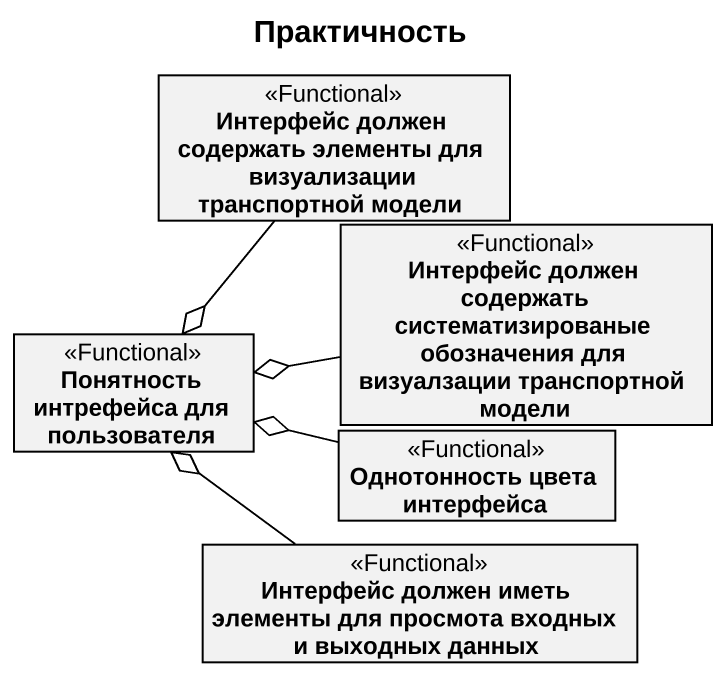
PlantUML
@startuml
title Практичность
hide circle
hide empty members
class "Интерфейс должен содержать элементы для визуализации транспортной модели" as Интерфейс_должен_содержать <<Functional>>
class "Интерфейс должен содержать систематизированые обозначения для визуалзации транспортной модели" as Интерфейс_должен_содержать_2 <<Functional>>
class "Понятность интрефейса для пользователя" as Понятность_интрефейса_для <<Functional>>
class "Однотонность цвета интерфейса" as Однотонность_цвета <<Functional>>
class "Интерфейс должен иметь элементы для просмота входных и выходных данных" as Интерфейс_должен_иметь <<Functional>>
Интерфейс_должен_содержать --o Понятность_интрефейса_для
Интерфейс_должен_содержать_2 -left-o Понятность_интрефейса_для
Однотонность_цвета -left-o Понятность_интрефейса_для
Интерфейс_должен_иметь -up-o Понятность_интрефейса_для
@enduml
